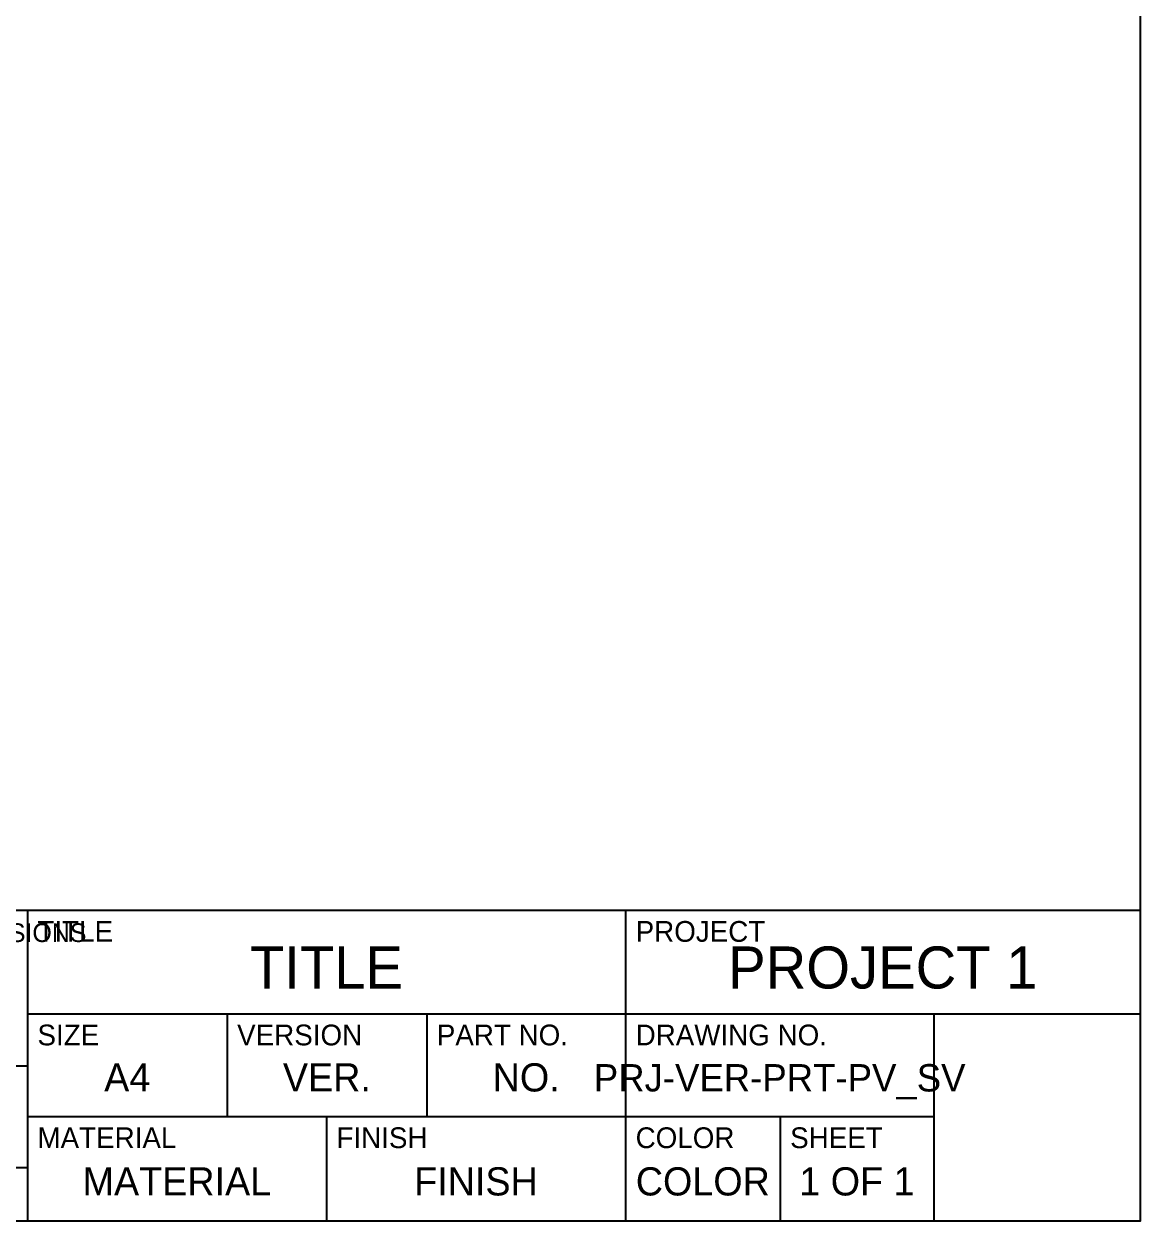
# Model space of a CAD drawing. Header units: millimetres. Extents: x 5 to 292, y 5 to 205.
# Drawn here: x 203.3 to 292, y 5 to 100.1 of the extents above; entities that cross this region are included whole.
import ezdxf
from ezdxf.enums import TextEntityAlignment as Align

# ---------------------------------------------------------------- set-up
doc = ezdxf.new("R2010")
doc.units = ezdxf.units.MM
doc.layers.add('FRAME', color=7, linetype='CONTINUOUS')
doc.layers.add('TITLE', color=7, linetype='CONTINUOUS')

msp = doc.modelspace()

# ---------------------------------------------------------------- linework, layer by layer
at = {"layer": 'FRAME'}
for p, q in [((203.617, 29.68), (203.617, 5)), ((251.132, 29.68), (251.132, 5)), ((203.617, 21.4542), (292, 21.4542)), ((219.478, 21.4542), (219.478, 13.2925)), ((235.339, 21.4542), (235.339, 13.2925)), ((275.612, 21.4542), (275.612, 5)), ((122, 17.34), (203.617, 17.34)), ((203.617, 13.2925), (275.612, 13.2925)), ((227.366, 13.2925), (227.366, 5)), ((263.406, 13.2925), (263.406, 5)), ((122, 9.245), (203.617, 9.245))]:
    msp.add_line(p, q, dxfattribs=at)
for points in [[(5, 205), (292, 205), (292, 5), (5, 5)], [(122, 29.68), (292, 29.68), (292, 5), (122, 5)]]:
    msp.add_lwpolyline(points, close=True, dxfattribs=at)

# ---------------------------------------------------------------- texts
at = {"layer": 'TITLE'}
for s, height, p in [('UNLESS OTHERWISE SPECIFIED DIMENSIONS', 1.48, (163.768, 27.1626)), ('TITLE', 1.65, (204.417, 27.18)), ('PROJECT', 1.65, (251.932, 27.18)), ('SIZE', 1.65, (204.417, 18.9542)), ('VERSION', 1.65, (220.278, 18.9542)), ('PART NO.', 1.65, (236.139, 18.9542)), ('DRAWING NO.', 1.65, (251.932, 18.9542)), ('MATERIAL', 1.65, (204.417, 10.7925)), ('FINISH', 1.65, (228.166, 10.7925)), ('COLOR', 1.65, (251.932, 10.7925)), ('SHEET', 1.65, (264.206, 10.7925))]:
    msp.add_text(s, height=height, dxfattribs=at).set_placement(p)
for s, height, p in [('TITLE', 3.34, (227.3745, 23.4695)), ('PROJECT 1', 3.34, (271.566, 23.4695)), ('A4', 2.24, (211.5475, 15.2921)), ('VER.', 2.24, (227.4085, 15.2921)), ('NO.', 2.24, (243.2355, 15.2921)), ('PRJ-VER-PRT-PV_SV', 2.1712, (263.372, 15.2921)), ('MATERIAL', 2.24, (215.4915, 7.0317)), ('FINISH', 2.24, (239.249, 7.0317)), ('COLOR', 2.24, (257.269, 7.0317)), ('1 OF 1', 2.24, (269.509, 7.0317))]:
    msp.add_text(s, height=height, dxfattribs=at).set_placement(p, align=Align.CENTER)

doc.saveas('drawing.dxf')
